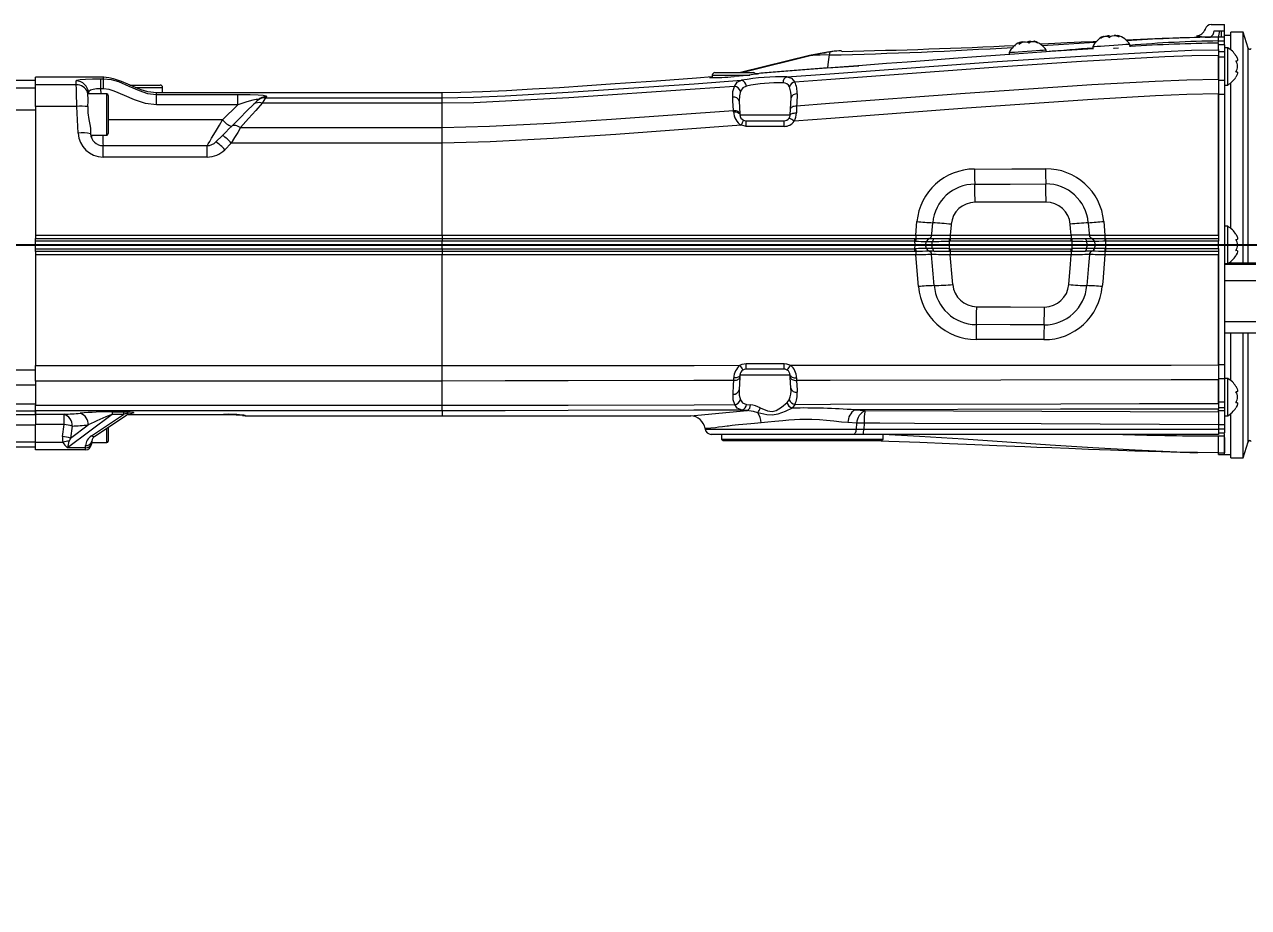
# Model space of a CAD drawing. Header units: millimetres. Extents: x -280 to 408, y 33 to 269.
# Drawn here: x 52.73 to 92.15, y 201.98 to 230.41 of the extents above; entities that cross this region are included whole.
import ezdxf

# ---------------------------------------------------------------- set-up
doc = ezdxf.new("R2010")
doc.units = ezdxf.units.MM
doc.layers.add('FORMAT', color=7, linetype='Continuous')
doc.styles.add('SLDTEXTSTYLE0', font='TXT', dxfattribs={"width": 0.605})
doc.dimstyles.new('SLDDIMSTYLE3', dxfattribs={"dimtxt": 3.5, "dimasz": 3.5, "dimexe": 0, "dimexo": 0.0625, "dimgap": 0.875, "dimtad": 1, "dimtoh": 1, "dimlfac": 10, "dimrnd": 1e-09, "dimzin": 12, "dimdsep": 46, "dimtxsty": 'SLDTEXTSTYLE0', "dimblk1": 'NONE', "dimblk2": 'NONE', "dimsah": 1, "dimcen": 0.09, "dimadec": 0, "dimazin": 0, "dimtfac": 1, "dimtdec": 3, "dimtofl": 0, "dimtmove": 0, "dimatfit": 3, "dimldrblk": 'NONE', "dimfxl": 1, "dimfrac": 2, "dimtolj": 1, "dimtzin": 12, "dimarcsym": 0})

# ---------------------------------------------------------------- blocks, each defined once
blk = doc.blocks.new('SW_CENTERMARKSYMBOL_0')
at = {"layer": 'FORMAT', "color": 0}
blk.add_line((0.7, 0), (122.361, 0), dxfattribs=at)
blk = doc.blocks.new('*D21')
at = {"layer": 'FORMAT', "color": 7, "transparency": 16777216, "insert": (-280.353, 201.978), "char_height": 3.5, "attachment_point": 1, "rotation": 90, "style": 'SLDTEXTSTYLE0'}
blk.add_mtext('0', dxfattribs=at)
blk = doc.blocks.new('_NONE')

msp = doc.modelspace()

# ---------------------------------------------------------------- linework, layer by layer
at = {"color": 7, "linetype": 'Continuous', "lineweight": 15}
for p, q in [((90.7561, 230.2683), (90.7352, 230.2144)), ((90.7561, 230.2683), (90.7561, 230.2683)), ((90.9487, 230.4144), (90.9487, 230.4144)), ((90.9487, 230.4144), (91.3833, 230.4144)), ((91.0437, 230.2144), (91.2177, 230.2144)), ((91.2177, 230.2144), (91.2833, 230.2144)), ((91.2833, 230.0009), (91.2833, 230.2144)), ((91.2833, 230.2144), (91.3833, 230.2144)), ((91.3833, 230.2144), (91.3833, 230.4144)), ((91.3833, 230.0009), (91.3833, 230.2144)), ((84.7983, 229.8067), (84.796, 229.8395)), ((87.9375, 230.0622), (87.9396, 230.032)), ((91.1833, 229.8857), (91.1833, 230.0016)), ((91.2833, 230.0009), (91.1833, 230.0016)), ((91.1833, 229.8857), (91.3833, 229.8857)), ((91.3833, 230.0009), (91.2833, 230.0009)), ((91.5833, 230.0644), (91.3833, 230.0644)), ((91.3833, 229.8857), (91.3833, 230.0009)), ((91.3833, 229.7643), (91.3833, 229.8857)), ((91.9833, 230.1644), (91.5833, 230.1644)), ((91.5833, 229.5969), (91.5833, 230.1644)), ((92.1406, 229.6498), (91.9833, 230.1644)), ((91.9833, 223.342), (91.9833, 230.1644)), ((78.4715, 229.5023), (78.0161, 229.419)), ((78.5566, 229.5091), (78.1209, 229.4235)), ((78.5886, 229.519), (78.4715, 229.5023)), ((78.6775, 229.5279), (78.5566, 229.5091)), ((78.6627, 229.4329), (78.6775, 229.5279)), ((78.9787, 229.5655), (78.9677, 229.5645)), ((84.4407, 229.5027), (84.4445, 229.4483)), ((85.6415, 229.5328), (85.6377, 229.5864)), ((87.1341, 229.691), (87.139, 229.6212)), ((88.337, 229.6919), (88.3312, 229.7747)), ((91.1833, 229.5976), (91.1833, 229.8051)), ((91.3833, 229.7643), (91.1833, 229.7643)), ((91.1833, 229.6084), (91.1833, 229.5976)), ((91.1833, 229.5976), (91.1833, 229.4171)), ((91.1833, 229.5475), (91.3833, 229.5475)), ((91.3833, 229.7643), (91.3833, 229.5475)), ((91.4833, 229.6644), (91.3833, 229.6644)), ((91.3833, 229.5475), (91.3833, 229.3763)), ((91.4833, 229.0644), (91.4833, 229.6644)), ((78.0147, 229.4186), (75.7879, 228.8644)), ((91.1833, 229.4183), (91.1833, 229.3763)), ((91.1833, 228.6561), (91.1833, 229.4171)), ((91.1833, 229.3763), (91.3833, 229.3763)), ((91.1833, 229.3763), (91.1833, 228.6577)), ((91.3833, 229.3763), (91.3833, 228.618)), ((91.4833, 228.4644), (91.4833, 229.0644)), ((91.7469, 229.2315), (91.7719, 229.2315)), ((55.2856, 228.7144), (53.0833, 228.7144)), ((53.0833, 228.4717), (53.0833, 228.7144)), ((55.1846, 228.6684), (55.2833, 228.6684)), ((55.1846, 228.6684), (55.1846, 228.3388)), ((55.2833, 228.3388), (55.2833, 228.6684)), ((74.8833, 228.7844), (74.8833, 228.7078)), ((74.9633, 228.8644), (76.2033, 228.8644)), ((91.1833, 228.6561), (91.1833, 228.18)), ((91.7426, 228.8894), (91.7712, 228.8942)), ((91.7712, 228.8973), (91.7482, 228.8973)), ((53.0833, 228.6144), (52.3833, 228.6144)), ((52.3833, 228.3742), (53.0833, 228.3742)), ((54.4009, 228.4717), (53.0833, 228.4717)), ((53.0833, 227.7764), (53.0833, 228.4717)), ((54.7963, 228.1738), (54.7809, 228.2451)), ((55.2833, 228.3388), (55.1846, 228.3388)), ((56.1225, 228.4644), (57.1033, 228.4644)), ((57.1833, 228.2144), (57.1833, 228.3844)), ((91.1833, 228.618), (91.3833, 228.618)), ((91.3833, 228.618), (91.3833, 228.1668)), ((91.3833, 228.4644), (91.4833, 228.4644)), ((91.5833, 223.8469), (91.5833, 228.5318)), ((55.3833, 228.1779), (54.773, 228.1779)), ((54.794, 228.2186), (54.7961, 228.1779)), ((55.4333, 228.1279), (55.4333, 226.9009)), ((66.1933, 228.2144), (56.9833, 228.2144)), ((56.9833, 228.1607), (59.604, 228.1607)), ((56.9833, 227.8313), (56.9833, 228.1607)), ((59.604, 227.8313), (59.604, 228.1607)), ((60.2116, 227.9426), (60.2469, 227.9779)), ((66.1833, 227.8765), (60.3863, 227.8765)), ((60.5297, 228.0927), (60.4944, 228.0567)), ((60.4944, 228.0567), (66.1833, 228.0567)), ((66.1833, 227.8765), (66.1833, 228.0567)), ((66.1833, 227.0955), (66.1833, 227.8765)), ((75.7502, 227.9454), (75.7716, 227.5378)), ((77.4029, 227.6889), (77.4217, 228.047)), ((91.1833, 223.6349), (91.1833, 228.18)), ((91.1833, 228.1668), (91.3833, 228.1668)), ((91.1833, 228.1668), (91.1833, 223.6349)), ((91.3833, 228.1668), (91.3833, 219.4597)), ((52.3833, 227.6709), (53.0833, 227.6709)), ((54.4191, 227.7764), (53.0833, 227.7764)), ((53.0833, 227.7764), (53.0833, 223.6325)), ((54.464, 226.9115), (54.4191, 227.7764)), ((59.604, 227.8313), (56.9833, 227.8313)), ((59.1134, 227.3407), (59.604, 227.8313)), ((75.5698, 227.6027), (75.5673, 227.645)), ((75.7716, 227.5378), (75.7734, 227.5039)), ((75.7734, 227.5039), (77.3932, 227.5039)), ((77.3932, 227.5039), (77.4029, 227.6889)), ((77.598, 227.796), (77.5924, 227.5653)), ((54.8547, 227.0593), (54.8634, 226.8934)), ((59.6942, 227.0955), (66.1833, 227.0955)), ((66.1833, 226.5952), (66.1833, 227.0955)), ((75.9731, 227.3144), (77.1935, 227.3144)), ((54.8694, 226.8509), (55.3833, 226.8509)), ((58.9005, 226.6315), (59.1112, 226.8423)), ((55.2629, 226.1457), (55.2629, 226.5144)), ((55.2629, 226.5144), (58.6176, 226.5144)), ((58.6176, 226.1457), (58.6176, 226.5144)), ((59.394, 226.5952), (59.1833, 226.3824)), ((66.1833, 226.5952), (59.394, 226.5952)), ((66.1833, 223.6325), (66.1833, 226.5952)), ((58.6176, 226.1457), (55.2629, 226.1457)), ((81.4359, 223.634), (81.4739, 224.0682)), ((82.5761, 223.9614), (82.5481, 223.6342)), ((82.5778, 223.9813), (82.5761, 223.9614)), ((86.4223, 223.8443), (86.4103, 223.9833)), ((87.4905, 224.0732), (87.5292, 223.6347)), ((91.4833, 223.9144), (91.3833, 223.9144)), ((91.4833, 223.3144), (91.4833, 223.9144)), ((53.0833, 223.6325), (66.1833, 223.6325)), ((53.0833, 223.6325), (53.0833, 223.5226)), ((53.0833, 223.5226), (66.1833, 223.5226)), ((53.0833, 223.4341), (53.0833, 223.5226)), ((66.1833, 223.6325), (66.1833, 223.5226)), ((66.1833, 223.5226), (66.1835, 223.5226)), ((66.1833, 223.5226), (66.1833, 223.4341)), ((66.1835, 223.5226), (66.1835, 223.4341)), ((81.4097, 223.5234), (81.4375, 223.5233)), ((81.8695, 223.5193), (81.8773, 223.5193)), ((82.5198, 223.5234), (82.5497, 223.5235)), ((86.4406, 223.6346), (86.4223, 223.8443)), ((86.442, 223.5237), (86.4728, 223.5236)), ((86.8883, 223.5206), (87.0999, 223.5194)), ((87.0999, 223.5194), (87.1081, 223.5194)), ((87.5305, 223.5236), (87.5582, 223.5238)), ((91.1833, 223.6349), (91.1833, 223.5239)), ((91.1833, 223.5239), (91.1833, 223.4372)), ((66.1833, 223.4341), (53.0833, 223.4341)), ((53.0833, 223.3144), (53.0833, 223.4341)), ((66.1835, 223.3144), (53.0833, 223.3144)), ((53.0833, 223.1924), (53.0833, 223.3144)), ((53.0833, 223.1924), (66.1833, 223.1924)), ((53.0833, 223.1052), (53.0833, 223.1924)), ((66.1835, 223.4341), (66.1833, 223.4341)), ((66.1833, 223.1924), (66.1835, 223.1924)), ((66.1833, 223.1924), (66.1833, 223.1052)), ((66.1835, 223.3144), (66.1835, 223.4341)), ((81.4126, 223.3144), (66.1835, 223.3144)), ((66.1835, 223.1924), (66.1835, 223.3144)), ((66.1835, 223.1924), (66.1835, 223.1052)), ((81.4126, 223.3144), (81.4116, 223.436)), ((81.4116, 223.1943), (81.4126, 223.3144)), ((81.7531, 223.3144), (81.4126, 223.3144)), ((81.7531, 223.3144), (81.787, 223.4267)), ((81.9514, 223.3144), (81.7531, 223.3144)), ((81.7868, 223.2026), (81.7531, 223.3144)), ((81.7868, 223.2026), (81.7947, 223.2026)), ((81.797, 223.4267), (81.787, 223.4267)), ((81.9514, 223.3144), (81.9767, 223.4286)), ((82.5248, 223.3144), (81.9514, 223.3144)), ((81.9765, 223.201), (81.9514, 223.3144)), ((82.5248, 223.3144), (82.5238, 223.4359)), ((82.5238, 223.1946), (82.5248, 223.3144)), ((86.473, 223.3144), (82.5248, 223.3144)), ((86.473, 223.3144), (86.4721, 223.4364)), ((86.4721, 223.1951), (86.473, 223.3144)), ((86.9625, 223.3144), (86.473, 223.3144)), ((86.9625, 223.3144), (86.9391, 223.4297)), ((86.9394, 223.2006), (86.9625, 223.3144)), ((87.2273, 223.3144), (86.9625, 223.3144)), ((87.1924, 223.4269), (87.1819, 223.4269)), ((87.186, 223.2028), (87.1927, 223.2028)), ((87.2273, 223.3144), (87.1924, 223.4269)), ((87.1927, 223.2028), (87.2273, 223.3144)), ((87.5605, 223.3144), (87.2273, 223.3144)), ((87.5605, 223.3144), (87.5597, 223.4369)), ((87.5597, 223.1951), (87.5605, 223.3144)), ((91.1833, 223.3144), (87.5605, 223.3144)), ((91.1833, 223.3144), (91.1833, 223.4372)), ((91.1833, 223.1953), (91.1833, 223.3144)), ((91.1833, 223.1953), (91.1833, 223.1065)), ((91.4833, 222.7144), (91.4833, 223.3144)), ((91.7426, 223.1394), (91.7712, 223.1442)), ((91.7469, 223.4815), (91.7719, 223.4815)), ((91.7712, 223.1473), (91.7482, 223.1473)), ((91.9833, 222.7315), (91.9833, 223.342)), ((66.1833, 223.1052), (53.0833, 223.1052)), ((53.0833, 223.1052), (53.0833, 222.9944)), ((66.1833, 222.9944), (53.0833, 222.9944)), ((53.0833, 222.9944), (53.0833, 219.4335)), ((66.1835, 223.1052), (66.1833, 223.1052)), ((66.1833, 223.1052), (66.1833, 222.9944)), ((66.1833, 219.4335), (66.1833, 222.9944)), ((81.4371, 223.1062), (81.4097, 223.106)), ((81.5204, 221.9752), (81.4354, 222.996)), ((81.8761, 223.1097), (81.87, 223.1097)), ((82.5488, 223.1061), (82.5199, 223.1062)), ((86.4724, 223.1064), (86.4438, 223.1063)), ((87.1071, 223.1098), (87.1019, 223.1098)), ((87.5581, 223.1064), (87.5306, 223.1065)), ((91.1833, 223.1065), (91.1833, 222.9968)), ((91.1833, 222.9968), (91.1833, 219.4597)), ((91.1833, 219.4488), (91.1833, 222.9968)), ((92.3833, 222.7315), (91.5124, 222.7315)), ((91.5833, 222.7315), (91.5833, 222.7818)), ((91.3833, 222.7144), (91.4833, 222.7144)), ((91.3833, 222.6932), (92.3833, 222.6932)), ((92.3833, 222.1582), (91.3833, 222.1582)), ((91.3833, 220.8489), (92.3833, 220.8489)), ((91.3833, 220.4848), (92.3833, 220.4848)), ((91.5833, 218.9469), (91.5833, 220.4848)), ((91.9833, 216.4644), (91.9833, 220.4848)), ((52.3833, 219.2916), (53.0833, 219.2916)), ((53.0833, 219.4335), (66.1833, 219.4335)), ((53.0833, 218.9332), (53.0833, 219.4335)), ((66.1833, 218.9332), (66.1833, 219.4335)), ((77.1935, 219.3144), (75.9731, 219.3144)), ((91.1833, 219.4597), (91.3833, 219.4597)), ((91.1833, 219.4488), (91.1833, 218.9727)), ((91.3833, 219.4597), (91.3833, 219.0168)), ((52.3833, 218.8063), (53.0833, 218.8063)), ((66.1833, 218.9332), (53.0833, 218.9332)), ((53.0833, 218.9332), (53.0833, 218.1523)), ((66.1833, 218.1523), (66.1833, 218.9332)), ((75.5742, 218.9476), (75.5782, 219.0353)), ((75.7697, 219.0547), (75.7482, 218.6439)), ((75.7734, 219.1248), (75.7697, 219.0547)), ((77.3932, 219.1248), (75.7734, 219.1248)), ((77.3967, 219.0585), (77.3932, 219.1248)), ((77.4155, 218.7001), (77.3967, 219.0585)), ((77.5976, 219.0344), (77.6008, 218.9514)), ((91.1833, 219.0168), (91.3833, 219.0168)), ((91.1833, 218.2116), (91.1833, 218.9727)), ((91.1833, 218.9692), (91.1833, 218.2585)), ((91.3833, 219.0168), (91.3833, 218.2585)), ((91.4833, 219.0144), (91.3833, 219.0144)), ((91.4833, 218.4144), (91.4833, 219.0144)), ((91.4833, 217.8144), (91.4833, 218.4144)), ((91.7469, 218.5815), (91.7719, 218.5815)), ((52.3833, 218.1985), (53.0833, 218.1985)), ((53.0833, 218.1523), (66.1833, 218.1523)), ((53.0833, 217.9721), (53.0833, 218.1523)), ((66.1833, 217.9721), (66.1833, 218.1523)), ((76.005, 217.9784), (75.8412, 217.9937)), ((75.9802, 218.1817), (76.1132, 218.1665)), ((77.2899, 218.2366), (77.3614, 218.3309)), ((77.5472, 218.179), (77.457, 218.0611)), ((79.4776, 218.004), (79.8082, 217.9824)), ((91.1833, 218.2585), (91.3833, 218.2585)), ((91.1833, 218.2585), (91.1833, 218.2116)), ((91.1833, 218.2116), (91.1833, 218.0311)), ((91.1833, 218.0823), (91.3833, 218.0823)), ((91.1833, 217.9369), (91.1833, 218.0311)), ((91.3833, 218.2585), (91.3833, 218.0823)), ((91.3833, 218.0823), (91.3833, 217.9806)), ((91.7426, 218.2394), (91.7712, 218.2442)), ((91.7712, 218.2473), (91.7482, 218.2473)), ((52.3833, 217.9704), (53.0833, 217.9704)), ((52.3833, 217.8566), (53.0833, 217.8566)), ((66.1833, 217.9721), (53.0833, 217.9721)), ((53.0833, 217.9721), (53.0833, 217.8612)), ((53.0833, 217.8612), (53.0833, 217.9704)), ((53.0833, 217.8612), (54.011, 217.8612)), ((53.0833, 217.8612), (53.0833, 217.5316)), ((54.011, 217.5316), (54.011, 217.8612)), ((55.5541, 217.854), (54.1239, 216.7847)), ((54.8933, 217.17), (55.9196, 217.854)), ((55.0042, 217.1568), (56.0235, 217.836)), ((55.5541, 217.9451), (55.9196, 217.9451)), ((55.5541, 217.9451), (55.5541, 217.854)), ((55.9196, 217.854), (55.5541, 217.854)), ((55.9196, 217.9451), (55.9196, 217.854)), ((56.0235, 217.836), (56.0235, 217.836)), ((56.0485, 217.854), (59.1392, 217.854)), ((59.849, 217.8144), (66.1834, 217.8144)), ((66.1833, 217.8144), (74.1905, 217.8144)), ((79.5379, 217.5726), (79.2522, 217.5945)), ((79.8082, 217.9824), (91.1833, 217.9366)), ((91.1833, 217.9806), (91.3833, 217.9806)), ((91.1833, 217.9369), (91.1833, 217.5285)), ((91.1833, 217.9369), (91.1833, 217.5252)), ((91.3833, 217.9806), (91.3833, 217.5285)), ((91.3833, 217.8144), (91.4833, 217.8144)), ((91.5833, 216.4644), (91.5833, 217.8818)), ((52.3833, 217.5269), (53.0833, 217.5269)), ((54.011, 217.5316), (53.0833, 217.5316)), ((53.0833, 216.9623), (53.0833, 217.5316)), ((53.9608, 217.1419), (54.011, 217.5316)), ((54.2176, 217.0934), (54.7851, 217.5177)), ((54.2677, 217.483), (54.2176, 217.0934)), ((55.4333, 217.4427), (55.4333, 217.0009)), ((74.6494, 217.4067), (74.6542, 217.3797)), ((74.6507, 217.4069), (74.6511, 217.4075)), ((79.4157, 217.2144), (74.8511, 217.2144)), ((75.1833, 217.2144), (75.1833, 217.0644)), ((79.743, 217.2144), (79.4157, 217.2144)), ((91.1833, 217.2144), (79.743, 217.2144)), ((79.7707, 217.5725), (79.7592, 217.3797)), ((79.7592, 217.3797), (91.1833, 217.3797)), ((80.3833, 217.0644), (80.3833, 217.2144)), ((91.1833, 217.5285), (91.3833, 217.5285)), ((91.1833, 217.5252), (91.1833, 217.3797)), ((91.1833, 217.3883), (91.3833, 217.3883)), ((91.1833, 217.3797), (91.1833, 217.2144)), ((91.1833, 217.2644), (91.3833, 217.2644)), ((91.3833, 217.5285), (91.3833, 217.3883)), ((91.3833, 217.3883), (91.3833, 217.2644)), ((91.3833, 217.1654), (91.3833, 217.2439)), ((52.3833, 216.9796), (53.0833, 216.9796)), ((52.3833, 216.8144), (53.0833, 216.8144)), ((53.0833, 216.9623), (53.9676, 216.9623)), ((53.0833, 216.7144), (53.0833, 216.9623)), ((54.6947, 216.7847), (54.6984, 216.8552)), ((54.8982, 216.9979), (54.8945, 216.9273)), ((54.8957, 216.9509), (55.3833, 216.9509)), ((75.1833, 217.0644), (75.2333, 217.0144)), ((75.1833, 217.0644), (76.1852, 217.0644)), ((75.2333, 217.0144), (76.216, 217.0144)), ((76.1852, 217.0644), (80.3833, 217.0644)), ((76.216, 217.0144), (80.3333, 217.0144)), ((80.3333, 217.0144), (80.3833, 217.0644)), ((91.1833, 217.1794), (91.1833, 217.1654)), ((91.1833, 217.1654), (91.3833, 217.1654)), ((91.1833, 216.619), (91.1833, 217.1654)), ((91.3833, 216.619), (91.3833, 217.1654)), ((91.3833, 217.1171), (91.3833, 216.619)), ((91.9833, 216.4644), (92.1406, 216.979)), ((54.6935, 216.7144), (53.0833, 216.7144)), ((54.6947, 216.7847), (54.1239, 216.7847)), ((91.1833, 216.619), (91.3833, 216.619)), ((91.1833, 216.5644), (91.1833, 216.619)), ((91.1833, 216.5644), (91.3833, 216.5644)), ((91.3833, 216.5644), (91.3833, 216.619)), ((91.3833, 216.5644), (91.5833, 216.5644)), ((91.5833, 216.4644), (91.9833, 216.4644))]:
    msp.add_line(p, q, dxfattribs=at)
at = {"color": 8, "linetype": 'Continuous', "lineweight": 15}
for p, q in [((90.4752, 230.0494), (90.4751, 230.0502)), ((91.1833, 229.8477), (91.1833, 229.8857)), ((78.122, 229.4233), (75.879, 228.8644)), ((78.4726, 229.4949), (78.5566, 229.5091)), ((92.1406, 223.34), (92.1406, 229.6498)), ((78.6014, 229.0226), (79.6083, 229.0856)), ((55.2833, 228.6684), (55.2833, 228.7144)), ((74.8833, 228.7844), (76.0884, 228.7844)), ((55.1846, 228.3388), (55.193, 228.1779)), ((56.3123, 228.3844), (57.1833, 228.3844)), ((55.3833, 226.8509), (55.3833, 228.1779)), ((56.9833, 228.1607), (56.9833, 228.2144)), ((66.1833, 228.0567), (66.1833, 228.214)), ((59.1134, 227.3407), (55.4333, 227.3407)), ((92.1406, 222.7315), (92.1406, 223.34)), ((92.1406, 216.979), (92.1406, 220.4848)), ((56.0501, 217.8548), (59.1392, 217.8548)), ((59.1392, 217.8548), (59.1392, 217.854)), ((66.1833, 217.9721), (66.1833, 217.8144)), ((55.3833, 216.9509), (55.3833, 217.4094)), ((74.6542, 217.3797), (79.5254, 217.3797))]:
    msp.add_line(p, q, dxfattribs=at)
at = {"color": 7, "linetype": 'Continuous', "lineweight": 15, "flags": 128}
for points in [[(84.7595, 229.7849), (84.8405, 229.8304), (84.9078, 229.8503), (84.9746, 229.8554), (85.0298, 229.8459), (85.0745, 229.8229), (85.0906, 229.808)], [(84.7752, 229.8383), (84.7807, 229.8414), (84.7952, 229.8429), (84.792, 229.8293), (84.773, 229.8019), (84.7595, 229.7849)], [(85.0906, 229.808), (85.1091, 229.8492), (85.1444, 229.8669), (85.1966, 229.8709), (85.256, 229.8618), (85.3215, 229.8402), (85.3522, 229.8263)], [(85.3522, 229.8263), (85.2869, 229.8616), (85.2538, 229.8745), (85.2393, 229.8739), (85.2406, 229.8706)], [(87.2591, 229.8641), (87.1476, 229.8587), (86.7651, 229.8401), (86.3135, 229.8181), (85.7115, 229.7891), (85.4441, 229.7765)], [(87.3915, 229.9689), (87.4756, 230.0147), (87.5384, 230.0343), (87.5943, 230.0386), (87.6346, 230.0281), (87.6609, 230.0038), (87.6678, 229.9882)], [(87.6678, 229.9882), (87.7128, 230.0313), (87.7652, 230.0501), (87.8299, 230.0551), (87.8956, 230.0463), (87.9617, 230.0248), (87.9908, 230.0108)], [(87.9417, 230.0487), (87.883, 230.0584), (87.83, 230.0551)], [(87.9908, 230.0108), (87.949, 230.0478), (87.9375, 230.0622), (87.9461, 230.0632)], [(91.1833, 230.0016), (91.1833, 230.0016), (90.923, 230.0082), (90.923, 230.0082)], [(90.923, 230.0082), (90.923, 230.0082), (90.923, 230.0082)], [(87.1507, 229.6334), (86.9792, 229.6226), (85.7744, 229.5422), (84.6175, 229.4609), (83.5374, 229.3825), (82.6551, 229.317), (81.8613, 229.2574), (81.1637, 229.2045), (80.4926, 229.1534), (79.7188, 229.0941), (78.8407, 229.0267), (77.8609, 228.9514), (76.7845, 228.8689), (76.2674, 228.8296)], [(77.2823, 228.7236), (78.6742, 228.8264), (84.0574, 229.218), (86.7504, 229.3984), (89.4457, 229.5485), (90.3141, 229.582), (91.1833, 229.5976)], [(78.6627, 229.4329), (78.36, 229.4273), (78.122, 229.4236)], [(78.9394, 229.5621), (78.8077, 229.5508), (78.5887, 229.5191)], [(78.6014, 229.0226), (78.6291, 229.2117), (78.6627, 229.4329)], [(79.0607, 229.5481), (79.036, 229.564), (78.9726, 229.5645)], [(85.4356, 229.5722), (85.3117, 229.5636), (85.1706, 229.5537), (85.0212, 229.5433), (84.873, 229.5329), (84.7352, 229.5233), (84.6166, 229.515), (84.5244, 229.5085), (84.4647, 229.5044), (84.441, 229.5027), (84.4407, 229.5027)], [(85.6377, 229.5864), (85.6352, 229.5862), (85.6026, 229.5839), (85.5347, 229.5792), (85.4356, 229.5722)], [(87.9598, 229.7488), (87.815, 229.7386), (87.665, 229.7281), (87.5192, 229.7179), (87.3868, 229.7087), (87.2762, 229.701), (87.1942, 229.6952), (87.1461, 229.6919), (87.1341, 229.691)], [(87.9668, 229.649), (87.822, 229.6389), (87.7997, 229.6373)], [(88.3312, 229.7747), (88.3219, 229.7741), (88.2773, 229.771), (88.1985, 229.7654), (88.0904, 229.7579), (87.9598, 229.7488)], [(91.1833, 229.4171), (90.322, 229.4017), (89.4607, 229.3685), (86.7687, 229.2188), (84.0781, 229.0387), (78.6986, 228.6475), (77.5415, 228.562)], [(91.7426, 229.4144), (91.7824, 229.3357), (91.7975, 229.286), (91.7979, 229.2503), (91.7846, 229.2335), (91.7586, 229.2337), (91.7426, 229.2394)], [(54.3945, 228.5953), (54.4194, 228.6173), (54.5246, 228.6401), (54.6994, 228.6561), (54.9275, 228.6654), (55.1846, 228.6684)], [(56.9833, 228.2144), (56.7053, 228.2479), (56.4892, 228.3131), (56.3284, 228.377), (56.2117, 228.4282), (56.0624, 228.4957), (55.8611, 228.5823), (55.6041, 228.6693), (55.4525, 228.7008), (55.2833, 228.7137)], [(55.2833, 228.6684), (55.2833, 228.6684), (55.5245, 228.6424), (55.7584, 228.5754), (56.093, 228.4328), (56.425, 228.2845), (56.6988, 228.196), (56.9833, 228.1607)], [(74.8833, 228.7251), (74.3802, 228.6874), (73.0825, 228.5922), (71.7507, 228.4978), (70.8496, 228.4366), (69.9581, 228.379), (69.0895, 228.3268), (68.2591, 228.2818), (67.4843, 228.2463), (66.7849, 228.2229), (66.1833, 228.2144)], [(74.7885, 228.7141), (74.8634, 228.7229), (74.8833, 228.7244)], [(76.382, 228.83), (76.3833, 228.8299), (76.3362, 228.818), (76.2052, 228.7986), (76.0038, 228.775), (75.7539, 228.7513), (75.5833, 228.7379)], [(76.2684, 228.8282), (76.3411, 228.8323), (76.3471, 228.832)], [(77.2823, 228.7236), (77.4338, 228.6829), (77.5415, 228.562)], [(77.598, 227.796), (78.6596, 227.8755), (83.0326, 228.1996), (87.1039, 228.4778), (89.1418, 228.5927), (90.162, 228.6356), (91.1833, 228.6561)], [(91.7824, 228.896), (91.7975, 228.8799), (91.7979, 228.8452), (91.7846, 228.7989), (91.7586, 228.7424), (91.7426, 228.7144)], [(54.4009, 228.4717), (54.3974, 228.5389), (54.3945, 228.5953)], [(54.4191, 227.7764), (54.4153, 227.9211), (54.4117, 228.0577), (54.4085, 228.1813), (54.4057, 228.2878), (54.4035, 228.3735), (54.4018, 228.4355), (54.4009, 228.4717)], [(54.769, 228.2562), (54.7639, 228.2609), (54.7672, 228.2357)], [(55.1846, 228.3388), (55.056, 228.3386), (54.9424, 228.3247), (54.8561, 228.2972), (54.805, 228.2569), (54.794, 228.2186)], [(56.9833, 227.8313), (56.6309, 227.8711), (56.2785, 227.9827), (55.9519, 228.1276), (55.624, 228.269), (55.459, 228.3181), (55.2833, 228.3387)], [(66.1833, 228.0567), (67.1984, 228.077), (68.2135, 228.1194), (70.2436, 228.2327), (74.3039, 228.5066), (75.827, 228.6167)], [(75.5956, 228.4192), (74.3275, 228.3277), (70.2593, 228.0532), (68.223, 227.9396), (67.2035, 227.8958), (66.1833, 227.8765)], [(75.5435, 228.0777), (75.55, 228.2545), (75.5956, 228.4192)], [(75.5956, 228.4192), (75.6898, 228.5564), (75.827, 228.6167)], [(75.7909, 228.2675), (75.755, 228.1152), (75.7502, 227.9454)], [(75.981, 228.4292), (75.8687, 228.3788), (75.7909, 228.2675)], [(59.604, 228.1607), (59.8064, 228.1597), (60.004, 228.1563), (60.2601, 228.1464), (60.4219, 228.1329), (60.5079, 228.1169), (60.5328, 228.0974), (60.5297, 228.0927)], [(60.2469, 227.9779), (60.2522, 227.984), (60.254, 227.9965), (60.2463, 228.0002), (60.2141, 228.0004), (60.1931, 227.9978), (60.0823, 227.9745), (59.8988, 227.924), (59.604, 227.8313)], [(60.3863, 227.8765), (60.1806, 227.6444), (59.9491, 227.3831), (59.6942, 227.0955)], [(60.1035, 227.8346), (60.1546, 227.8857), (60.191, 227.9221), (60.2116, 227.9426)], [(60.4944, 228.0567), (60.4738, 228.0223), (60.4375, 227.9617), (60.3863, 227.8765)], [(75.5673, 227.645), (75.5503, 227.9541), (75.5435, 228.0777)], [(91.1833, 228.18), (90.1694, 228.1587), (89.1555, 228.1149), (87.1278, 227.9983), (83.0723, 227.7168), (78.701, 227.3878), (77.52, 227.298)], [(77.6146, 228.1761), (77.6014, 227.8734), (77.598, 227.796)], [(54.771, 227.7695), (54.7705, 227.5717), (54.803, 227.3528), (54.8463, 227.1363), (54.8547, 227.0593)], [(59.4114, 227.1424), (59.6662, 227.3973), (59.8978, 227.6289), (60.1035, 227.8346)], [(66.1833, 227.0955), (67.7098, 227.1365), (69.6753, 227.2402), (71.6397, 227.3657), (75.5673, 227.645)], [(75.5673, 227.645), (75.6061, 227.6447), (75.6437, 227.6398), (75.6785, 227.6307), (75.7093, 227.6176), (75.7348, 227.6011), (75.7542, 227.5818), (75.7666, 227.5604), (75.7716, 227.5378)], [(75.5698, 227.6027), (75.6086, 227.6024), (75.6461, 227.5981), (75.6808, 227.5897), (75.7115, 227.5777), (75.7369, 227.5625), (75.7562, 227.5447), (75.7685, 227.5249), (75.7734, 227.5039)], [(77.3932, 227.5039), (77.3977, 227.5175), (77.4094, 227.5302), (77.4281, 227.5415), (77.4528, 227.551), (77.4828, 227.5584), (77.517, 227.5633), (77.5539, 227.5657), (77.5924, 227.5653)], [(77.4029, 227.6889), (77.4077, 227.7108), (77.4194, 227.7315), (77.4377, 227.7503), (77.4619, 227.7666), (77.4911, 227.7797), (77.5244, 227.7892), (77.5604, 227.7947), (77.598, 227.796)], [(58.6176, 226.5144), (58.6267, 226.5296), (58.6538, 226.5747), (58.698, 226.6484), (58.758, 226.7483), (58.8319, 226.8716), (58.9176, 227.0144), (59.0124, 227.1724), (59.1134, 227.3407)], [(59.1112, 226.8423), (59.2175, 226.9486), (59.3187, 227.0498), (59.4114, 227.1424)], [(59.6942, 227.0955), (59.6015, 226.941), (59.5004, 226.7725), (59.394, 226.5952)], [(59.4114, 227.1424), (59.4327, 227.158), (59.4593, 227.1675), (59.4907, 227.1708), (59.5262, 227.1677), (59.5651, 227.1584), (59.6067, 227.1431), (59.65, 227.1219), (59.6942, 227.0955)], [(75.8126, 227.1691), (71.7755, 226.8766), (69.7557, 226.745), (67.734, 226.6369), (66.1833, 226.5952)], [(75.9767, 227.1336), (75.942, 227.1352), (75.8126, 227.1691)], [(75.8911, 227.332), (75.9557, 227.3151), (75.9731, 227.3144)], [(77.1971, 227.1334), (76.7972, 227.1335), (75.9767, 227.1336)], [(54.8884, 226.8509), (54.89, 226.8119), (54.8921, 226.7644)], [(83.3282, 225.7586), (84.528, 225.7633), (85.6162, 225.7674)], [(83.3356, 225.273), (84.4766, 225.2771), (85.6232, 225.2811)], [(85.6319, 224.6947), (84.4857, 224.691), (83.3449, 224.6872)], [(81.9485, 223.6254), (81.953, 223.677), (81.9835, 224.0292)], [(86.9915, 224.0322), (87.0224, 223.6794), (87.0271, 223.6256)], [(66.1833, 223.6325), (68.0896, 223.6326), (69.9959, 223.6328), (73.8084, 223.6332), (77.6524, 223.6336), (81.4359, 223.634)], [(66.1835, 223.5226), (69.1089, 223.5227), (70.814, 223.5227), (71.6666, 223.5228), (73.3716, 223.5229), (73.7978, 223.5229), (75.5027, 223.523), (77.2076, 223.5231), (78.9125, 223.5232), (80.6174, 223.5234), (81.4097, 223.5234)], [(81.9485, 223.6254), (82.1111, 223.6278), (82.321, 223.6308), (82.5481, 223.6342)], [(82.5481, 223.6342), (82.788, 223.6342), (83.7478, 223.6343), (86.4406, 223.6346)], [(82.5497, 223.5235), (82.7619, 223.5235), (84.2593, 223.5236), (84.6849, 223.5236), (85.5635, 223.5237), (86.2003, 223.5237), (86.442, 223.5237)], [(87.0271, 223.6256), (87.1603, 223.6281), (87.336, 223.6312), (87.5292, 223.6347)], [(87.5292, 223.6347), (87.7691, 223.6347), (88.729, 223.6348), (91.1833, 223.6349)], [(87.5582, 223.5238), (87.7981, 223.5238), (88.8034, 223.5239), (88.9446, 223.5239), (89.371, 223.5239), (91.1833, 223.5239)], [(91.7426, 223.6644), (91.7824, 223.5857), (91.7975, 223.536), (91.7979, 223.5003), (91.7846, 223.4835), (91.7586, 223.4837), (91.7426, 223.4894)], [(81.4116, 223.436), (80.986, 223.4359), (79.2837, 223.4357), (75.8792, 223.4352), (75.5046, 223.4351), (73.7996, 223.4349), (73.3733, 223.4348), (71.6683, 223.4346), (70.8156, 223.4345), (69.1103, 223.4343), (66.1835, 223.4341)], [(66.1835, 223.1924), (69.1102, 223.1926), (70.8156, 223.1928), (71.6682, 223.1929), (73.3733, 223.1931), (73.7996, 223.1932), (75.5046, 223.1935), (77.2095, 223.1937), (78.9144, 223.194), (80.6193, 223.1942), (81.4116, 223.1943)], [(81.4323, 223.4357), (81.4116, 223.436), (81.4116, 223.436)], [(81.4116, 223.1943), (81.4116, 223.1943), (81.4319, 223.1946)], [(82.5515, 223.4362), (82.5238, 223.4359), (82.5238, 223.4359)], [(82.5238, 223.1946), (82.5238, 223.1946), (82.5506, 223.1944)], [(82.5506, 223.1944), (83.6301, 223.1946), (84.2611, 223.1946), (84.6867, 223.1947), (86.4455, 223.1949)], [(86.4437, 223.4367), (86.0465, 223.4367), (85.5652, 223.4366), (84.6867, 223.4365), (84.2611, 223.4364), (82.5515, 223.4362)], [(86.4721, 223.4364), (86.4721, 223.4364), (86.4437, 223.4367)], [(86.4455, 223.1949), (86.4721, 223.1951), (86.4721, 223.1951)], [(87.1819, 223.4269), (87.1303, 223.4275), (87.0625, 223.4282), (86.9528, 223.4296), (86.9391, 223.4297), (86.9391, 223.4297)], [(87.5388, 223.4365), (87.4653, 223.4343), (87.3283, 223.4305), (87.2164, 223.4275), (87.1924, 223.4269), (87.1924, 223.4269)], [(87.5597, 223.4369), (87.5597, 223.4369), (87.5388, 223.4365)], [(87.539, 223.1954), (87.5597, 223.1951), (87.5597, 223.1951)], [(91.1833, 223.4372), (91.0763, 223.4372), (89.3721, 223.4371), (88.9458, 223.437), (87.5597, 223.4369)], [(87.5597, 223.1951), (88.9458, 223.1952), (89.3721, 223.1953), (91.1833, 223.1953)], [(91.7824, 223.146), (91.7975, 223.1299), (91.7979, 223.0952), (91.7846, 223.0489), (91.7586, 222.9924), (91.7426, 222.9644)], [(81.4354, 222.996), (73.8086, 222.9951), (69.9963, 222.9947), (68.0899, 222.9945), (66.1833, 222.9944)], [(81.4097, 223.106), (81.1698, 223.106), (80.21, 223.106), (76.371, 223.1057), (72.5318, 223.1055), (71.6666, 223.1054), (70.814, 223.1054), (69.1089, 223.1053), (66.1835, 223.1052)], [(86.4423, 222.9965), (86.2024, 222.9964), (85.2426, 222.9963), (82.5471, 222.9961)], [(86.4438, 223.1063), (86.2305, 223.1063), (84.6849, 223.1062), (84.2593, 223.1062), (83.6282, 223.1061), (82.5488, 223.1061)], [(86.3638, 222.0382), (86.4176, 222.6998), (86.4423, 222.9965)], [(87.0278, 223.0041), (86.9986, 222.6582), (86.9447, 222.0039)], [(87.5292, 222.9966), (87.4557, 222.1251), (87.4435, 221.9763)], [(91.1833, 222.9968), (90.9433, 222.9968), (89.9833, 222.9968), (87.5292, 222.9966)], [(91.1833, 223.1065), (91.0762, 223.1065), (89.3709, 223.1065), (88.9445, 223.1064), (87.5581, 223.1064)], [(83.398, 221.3253), (84.4856, 221.3206), (85.5801, 221.316)], [(85.5701, 220.7413), (84.4752, 220.7455), (83.3874, 220.7499)], [(85.5609, 220.2651), (84.3613, 220.2694), (83.3777, 220.273)], [(66.1833, 219.4335), (68.212, 219.434), (70.2408, 219.435), (74.2982, 219.4375), (75.7734, 219.4385)], [(75.7734, 219.4385), (75.8464, 219.4727), (75.9782, 219.4952)], [(75.9731, 219.3144), (75.9072, 219.3032), (75.8707, 219.2862)], [(75.9782, 219.4952), (76.378, 219.4951), (77.1986, 219.4949)], [(77.2947, 219.2869), (77.232, 219.3106), (77.1935, 219.3144)], [(77.1986, 219.4949), (77.2757, 219.4874), (77.4009, 219.4397)], [(77.4009, 219.4397), (78.6833, 219.4406), (84.1746, 219.4447), (89.6664, 219.4483), (91.1833, 219.4488)], [(75.5742, 218.9476), (74.2944, 218.9452), (70.2393, 218.938), (68.2115, 218.935), (66.1833, 218.9332)], [(75.5522, 218.5116), (75.5672, 218.8081), (75.5742, 218.9476)], [(75.7697, 219.0547), (75.7649, 219.0328), (75.7532, 219.012), (75.7349, 218.9932), (75.7106, 218.9769), (75.6813, 218.9638), (75.648, 218.9544), (75.6119, 218.9489), (75.5742, 218.9476)], [(75.7734, 219.1248), (75.7688, 219.1062), (75.7571, 219.0886), (75.7389, 219.0727), (75.7147, 219.059), (75.6854, 219.0481), (75.652, 219.0403), (75.6159, 219.036), (75.5782, 219.0353)], [(77.3932, 219.1248), (77.3981, 219.1054), (77.4104, 219.0871), (77.4297, 219.0707), (77.4552, 219.0567), (77.486, 219.0457), (77.5209, 219.0382), (77.5586, 219.0344), (77.5976, 219.0344)], [(77.3967, 219.0585), (77.4017, 219.0359), (77.4141, 219.0146), (77.4334, 218.9953), (77.4589, 218.9789), (77.4896, 218.9658), (77.5244, 218.9567), (77.5619, 218.9518), (77.6008, 218.9514)], [(91.1833, 218.9727), (89.6642, 218.9717), (84.1716, 218.9635), (78.6794, 218.9535), (77.6008, 218.9514)], [(77.6008, 218.9514), (77.6157, 218.6419), (77.6191, 218.5709)], [(75.6061, 218.1735), (75.5601, 218.3308), (75.5522, 218.5116)], [(75.7482, 218.6439), (75.7524, 218.4794), (75.7891, 218.3254)], [(91.7426, 218.7644), (91.7824, 218.6857), (91.7975, 218.636), (91.7979, 218.6003), (91.7846, 218.5835), (91.7586, 218.5837), (91.7426, 218.5894)], [(66.1833, 218.1523), (68.2133, 218.1547), (70.2433, 218.1592), (74.3034, 218.1699), (75.6061, 218.1735)], [(75.8412, 217.9937), (74.2931, 217.9894), (70.2386, 217.9789), (68.2111, 217.9745), (66.1833, 217.9721)], [(75.8412, 217.9937), (75.6864, 218.0559), (75.6061, 218.1735)], [(75.7891, 218.3254), (75.8541, 218.2314), (75.9802, 218.1817)], [(77.4569, 218.061), (77.4569, 218.061), (77.2266, 217.9532), (76.9931, 217.8653), (76.8201, 217.8376), (76.6415, 217.8474), (76.3497, 217.912), (76.3497, 217.912)], [(76.4256, 218.0669), (76.6661, 217.9677), (76.8071, 217.947), (76.9398, 217.9784), (77.1156, 218.0923), (77.2899, 218.2365)], [(77.5472, 218.179), (78.6883, 218.1823), (86.1107, 218.2025), (88.6468, 218.2083), (91.1833, 218.2116)], [(91.1833, 218.0311), (88.6423, 218.0278), (86.1012, 218.0219), (79.4776, 218.004)], [(91.7824, 218.246), (91.7975, 218.2299), (91.7979, 218.1952), (91.7846, 218.1488), (91.7586, 218.0924), (91.7426, 218.0644)], [(56.0108, 217.8302), (56.0225, 217.8372), (56.0442, 217.8502), (56.0618, 217.8638), (56.0743, 217.8767), (56.0771, 217.8836), (56.0752, 217.8873), (56.0706, 217.8891), (56.0629, 217.8898), (56.0518, 217.889), (56.0317, 217.8857), (55.9732, 217.8707), (55.9196, 217.854), (55.9196, 217.854)], [(56.0111, 217.8297), (56.041, 217.8503), (56.0779, 217.8686), (56.1003, 217.8768), (56.1114, 217.8799), (56.1108, 217.8798)], [(59.1392, 217.8538), (59.2767, 217.8533), (59.4158, 217.851), (59.5514, 217.8471), (59.6482, 217.8429), (59.717, 217.8388), (59.7534, 217.8359), (59.7621, 217.8349), (59.7619, 217.835)], [(76.3496, 217.9121), (76.3496, 217.9121), (76.2055, 217.948), (76.0597, 217.9738), (76.0052, 217.9784), (76.0052, 217.9784)], [(79.2522, 217.5945), (79.0403, 217.6123), (78.7973, 217.6367), (78.5653, 217.6599), (78.3393, 217.6782), (78.0937, 217.6907), (77.8625, 217.6945), (77.7024, 217.6917), (77.531, 217.6842), (77.3492, 217.6722), (77.1577, 217.6555), (76.8935, 217.6278), (76.6762, 217.6049), (76.4577, 217.5855)], [(79.4157, 217.2144), (79.435, 217.2174), (79.4538, 217.2264), (79.4714, 217.2412), (79.4873, 217.2612), (79.501, 217.2858), (79.5121, 217.3144), (79.5203, 217.346), (79.5254, 217.3797)], [(79.5254, 217.3797), (79.5379, 217.5725), (79.5379, 217.5726)], [(79.5254, 217.3797), (79.5989, 217.3786), (79.7592, 217.3797)], [(91.1833, 217.5252), (85.4776, 217.5516), (81.3955, 217.5665), (80.2759, 217.5707), (79.9465, 217.5719), (79.7707, 217.5726)], [(54.8945, 216.9273), (54.8939, 216.9173), (54.8936, 216.9099), (54.8933, 216.9054), (54.8932, 216.9039)], [(80.069, 217.0144), (80.568, 216.9993), (81.5726, 216.9618), (82.5183, 216.9215), (83.3407, 216.8841), (84.044, 216.8529), (84.352, 216.8406), (84.6317, 216.8309), (84.9453, 216.8204), (85.3404, 216.8062), (85.8157, 216.7881), (86.3699, 216.7664), (87.0014, 216.7415), (87.7083, 216.7141), (88.4889, 216.6858), (89.3412, 216.6586), (90.2635, 216.6359), (90.5224, 216.6323)], [(54.6935, 216.7144), (54.6936, 216.7189), (54.6938, 216.7325), (54.6942, 216.7546), (54.6947, 216.7847)]]:
    msp.add_lwpolyline(points, dxfattribs=at)
at = {"color": 8, "linetype": 'Continuous', "lineweight": 15, "flags": 128}
for points in [[(87.2233, 229.8327), (87.0335, 229.8215), (86.0378, 229.7618), (85.5024, 229.7304)], [(78.0163, 229.4167), (78.0583, 229.4268), (78.1209, 229.4235)], [(55.2523, 226.8509), (55.2555, 226.7483), (55.2587, 226.6484), (55.261, 226.5747), (55.2624, 226.5296), (55.2629, 226.5144)], [(55.9196, 217.9451), (56.0327, 217.9438), (56.1387, 217.9389), (56.1997, 217.9327), (56.2385, 217.925), (56.257, 217.9133), (56.2259, 217.8949), (56.1487, 217.8787), (56.0819, 217.87)], [(59.8368, 217.8268), (59.7976, 217.8287), (59.7617, 217.8338)], [(59.8368, 217.8268), (59.8476, 217.8158), (59.849, 217.8144)], [(76.4577, 217.5855), (76.3542, 217.5775), (76.2419, 217.5682), (76.1218, 217.5577), (75.9949, 217.5458), (75.8626, 217.5328), (75.7278, 217.5187), (75.6162, 217.5066), (75.5258, 217.4963), (75.4546, 217.488), (75.401, 217.4816), (75.3636, 217.4771), (75.2111, 217.4586), (75.0847, 217.4431), (74.9817, 217.4304), (74.839, 217.4139), (74.7391, 217.4042), (74.6757, 217.4014), (74.6499, 217.4056), (74.6507, 217.4069)], [(91.1833, 216.619), (89.8487, 216.6458), (88.5025, 216.7022), (87.1421, 216.78), (85.7651, 216.8712), (84.3689, 216.9686), (82.9766, 217.0634), (81.5612, 217.1505), (80.3833, 217.2097)]]:
    msp.add_lwpolyline(points, dxfattribs=at)
at = {"color": 7, "linetype": 'Continuous', "lineweight": 15}
for centre, radius, start, end in [((90.4673, 230.3492), 0.2999, 271.51073, 344.34447), ((90.9487, 230.2144), 0.2, 89.99871, 164.3596), ((90.9487, 230.2144), 0.2, 89.9995, 164.36526), ((90.7921, 230.2233), 0.2518, 301.33196, 357.97162), ((90.6234, 230.2012), 0.5945, 340.37957, 1.26631), ((85.0748, 229.2063), 0.7, 115.38278, 154.95025), ((84.8645, 229.6992), 0.1512, 77.80049, 118.38004), ((85.1046, 229.656), 0.2106, 80.76288, 114.28971), ((85.051, 229.2046), 0.7, 33.04975, 72.69813), ((87.7682, 229.3946), 0.7, 114.7705, 154.95025), ((87.5706, 229.8007), 0.2457, 110.78362, 136.80202), ((87.6401, 229.8625), 0.1825, 66.85524, 105.49216), ((87.7444, 229.393), 0.7, 33.04975, 73.27782), ((93.4066, 123.201), 106.8345, 91.79129, 92.790977), ((92.0126, 171.0468), 58.7734, 90.808469, 93.586474), ((90.8537, 231.7073), 1.7005, 257.13932, 272.33513), ((74.9565, 432.2611), 202.7533, 271.159942, 272.738352), ((91.1434, 229.0524), 0.7, 30.39715, 60.95025), ((92.1885, 229.6644), 0.05, 197, 336.32949), ((91.512, 229.0644), 0.2894, 322.79966, 37.20034), ((75.0341, 233.4892), 4.7829, 267.11616, 276.59394), ((74.9633, 228.7844), 0.08, 90, 180), ((77.0823, 221.4824), 7.2439, 88.41774, 99.97877), ((76.2033, 228.7844), 0.08, 18.45862, 90), ((77.3532, 228.5461), 0.1911, 111.79137, 183.03394), ((91.1434, 229.0763), 0.7, 299.04975, 329.17324), ((54.3959, 228.1966), 0.3987, 3.15715, 90.19363), ((54.4026, 228.0721), 0.3995, 24.16181, 90.25019), ((57.1033, 228.3844), 0.08, 0, 90), ((75.5709, 228.1859), 0.2346, 20.33392, 83.94518), ((75.7826, 228.4232), 0.1986, 1.72194, 77.05452), ((77.0066, 223.6742), 4.8643, 88.16356, 102.17088), ((77.1746, 228.3252), 0.2111, 23.73483, 93.29649), ((77.5914, 228.3297), 0.2376, 102.12959, 160.18402), ((76.6074, 228.1119), 0.8168, 355.44014, 21.42109), ((76.8538, 228.2317), 0.7629, 355.81493, 25.65191), ((52.5141, 227.9841), 2.2671, 354.5687, 6.37188), ((55.3833, 228.1279), 0.05, 0, 90), ((60.2785, 227.6289), 0.2701, 66.47454, 130.39813), ((60.4875, 227.6659), 0.3908, 88.98966, 134.91843), ((60.5243, 227.6999), 0.3928, 89.21814, 134.93901), ((75.5769, 227.9021), 0.1787, 14.01036, 100.76296), ((77.5896, 228.0047), 0.1732, 81.70845, 165.87243), ((54.5579, 225.8774), 1.904, 83.57322, 94.17938), ((76.0958, 227.6124), 0.5261, 181.0614, 237.42891), ((75.9731, 227.5144), 0.2, 182.99987, 245.78417), ((77.1936, 227.5143), 0.1999, 323.80842, 357.00864), ((77.033, 227.5734), 0.5595, 330.51832, 359.17394), ((59.6747, 227.7906), 0.7193, 218.7102, 247.22575), ((77.5139, 226.4501), 1.847, 151.48045, 157.0922), ((73.5608, 227.1759), 2.4163, 358.99742, 3.28488), ((77.1935, 227.5143), 0.2, 269.99684, 323.82338), ((74.804, 227.1758), 2.3936, 358.98424, 3.31785), ((77.1969, 227.5327), 0.3993, 270.03054, 324.00572), ((77.1683, 226.8951), 0.5348, 48.88152, 69.57151), ((54.617, 225.8678), 1.0548, 76.48899, 98.34033), ((55.2674, 226.95), 0.8043, 182.74558, 269.67893), ((55.2629, 226.9144), 0.4, 183.00048, 269.9984), ((55.3833, 226.9009), 0.05, 270, 0), ((58.2963, 225.6239), 1.4658, 41.50571, 56.22561), ((58.6176, 226.9145), 0.4001, 270.00497, 314.99484), ((58.6167, 226.9422), 0.7965, 270.06294, 315.34481), ((58.0154, 225.3418), 1.5642, 41.70254, 55.54292), ((83.3278, 223.8969), 1.8618, 89.98831, 174.71899), ((100.9498, 225.783), 17.6217, 180.07937, 181.65873), ((85.6326, 223.9016), 1.8658, 5.27717, 90.50251), ((104.4723, 225.7922), 18.856, 180.07547, 181.55315), ((83.3395, 223.9119), 1.3611, 90.16518, 175.05464), ((63.3265, 224.6611), 20.0184, 0.07482, 1.75163), ((64.2757, 224.6687), 21.3562, 0.06985, 1.64335), ((85.6288, 223.9132), 1.3679, 4.9904, 90.23471), ((85.6345, 223.916), 0.7787, 4.9574, 90.18866), ((83.3473, 223.9148), 0.7724, 90.17762, 175.06095), ((83.6118, 248.6393), 24.6639, 265.02738, 266.21448), ((79.3467, 187.592), 36.5325, 84.92586, 85.86099), ((93.1827, 146.9851), 77.2954, 94.594194, 95.026545), ((83.0183, 275.3909), 51.5122, 274.42371, 274.9806), ((91.1434, 223.3024), 0.7, 30.39715, 60.95025), ((79.0455, 223.4295), 2.3661, 0.1564, 2.27354), ((82.8307, 223.3965), 1.3989, 174.79901, 178.39309), ((84.1898, 223.6187), 2.7539, 179.68163, 181.98638), ((87.2808, 555.9691), 332.3865, 268.992429, 269.080792), ((82.3336, 296.8628), 73.345, 269.299965, 269.637385), ((81.9207, 223.3906), 0.1385, 111.72939, 164.89236), ((81.929, 223.3934), 0.1361, 112.32632, 165.83986), ((81.8312, 223.6271), 0.1173, 293.12923, 359.16534), ((81.1526, 369.8445), 146.3271, 270.283745, 270.344997), ((82.1075, 223.4107), 0.132, 123.9942, 172.20049), ((80.6102, 472.4298), 248.9138, 270.327664, 270.439552), ((80.7062, 223.3962), 1.818, 1.25057, 4.00982), ((85.3506, 223.6189), 2.8026, 179.68772, 181.95068), ((80.158, 223.4298), 2.3935, 0.15343, 2.24398), ((89.5938, 223.6192), 3.1532, 179.71975, 181.73428), ((79.4688, -251.6743), 475.36, 89.088952, 89.159651), ((83.748, 223.4299), 2.6957, 0.14452, 1.9943), ((82.269, 223.5112), 4.2038, 358.98087, 0.16895), ((89.0373, 553.4086), 329.895, 269.554588, 269.62675), ((86.8051, 223.4145), 0.1348, 6.48111, 51.92566), ((87.1446, 223.628), 0.1175, 181.16386, 247.66144), ((87.0491, 223.3917), 0.1374, 14.83094, 68.29158), ((85.647, 388.1166), 164.6037, 270.508561, 270.655603), ((87.0577, 223.3887), 0.1401, 15.83453, 68.90743), ((90.917, 223.6193), 3.3879, 179.7392, 181.61716), ((86.8307, 223.4131), 0.7085, 1.8928, 8.9738), ((84.6605, 223.4302), 2.8992, 0.1308, 1.84905), ((79.0991, 223.199), 2.3125, 357.69537, 359.88284), ((81.9853, 206.4887), 16.7151, 90.68036, 91.89749), ((82.7916, 223.2309), 1.3602, 181.52923, 185.26074), ((82.0642, 241.3169), 17.8924, 267.97634, 269.11244), ((81.9202, 223.2383), 0.1381, 195.00171, 248.65905), ((81.503, 179.3158), 43.8877, 89.38177, 89.61918), ((81.9267, 223.2362), 0.1362, 194.27314, 248.20588), ((81.2193, 286.3174), 62.8934, 270.526276, 270.689988), ((81.758, 180.8834), 42.3182, 88.96307, 89.70409), ((82.1065, 223.2187), 0.1312, 187.76696, 236.73501), ((81.6393, 268.9446), 45.5173, 270.42467, 271.11338), ((80.7146, 223.2294), 1.8095, 356.09596, 358.89963), ((80.2262, 223.1989), 2.3244, 357.71074, 359.88908), ((83.8739, 223.1991), 2.5716, 357.9317, 359.90638), ((87.5208, 280.349), 56.9222, 268.94441, 269.41445), ((87.284, 174.1448), 49.0571, 90.40246, 90.9482), ((82.8002, 223.1387), 3.6724, 359.49642, 0.88078), ((86.8072, 223.2154), 0.133, 306.74055, 353.61554), ((87.7677, 143.5043), 79.7007, 90.418217, 90.595498), ((87.0531, 223.2384), 0.1375, 290.74824, 344.99436), ((87.0586, 223.2403), 0.1392, 290.37638, 344.36703), ((86.8802, 200.6234), 22.5815, 88.32814, 89.20712), ((86.8675, 223.2143), 0.6718, 350.76655, 358.38417), ((84.8122, 223.1989), 2.7475, 358.07014, 359.92009), ((91.512, 223.3144), 0.2894, 322.79994, 37.20006), ((84.0383, 223.0111), 2.6029, 177.90679, 180.33345), ((83.5324, 103.4572), 119.5571, 90.759364, 91.005002), ((82.1991, 156.4062), 66.7043, 90.28273, 90.654545), ((81.8309, 223.0018), 0.117, 1.0048, 67.30228), ((81.5103, 122.8237), 100.2867, 89.700447, 89.790989), ((79.6512, 23.4625), 199.5546, 89.168496, 89.340543), ((-143.9267, 203.7843), 226.6909, 4.610295, 4.86355), ((80.8422, -23.4219), 246.5338, 89.610088, 89.722891), ((85.1905, 223.011), 2.6435, 177.93837, 180.32365), ((-147.1103, 203.5985), 230.4752, 4.58973, 4.82791), ((89.3654, 223.0113), 2.9231, 178.13676, 180.29027), ((89.1277, 39.3813), 183.6348, 90.655185, 90.837887), ((88.1221, -21.4502), 244.5622, 90.289402, 90.386472), ((87.7437, 56.1835), 166.9275, 90.220301, 90.294129), ((87.1448, 223.001), 0.117, 111.52736, 178.4717), ((85.8115, 124.7528), 98.2588, 88.998326, 89.290707), ((86.6362, 135.5543), 87.5567, 89.414697, 89.691839), ((90.6358, 223.0116), 3.1066, 178.24996, 180.27733), ((91.1434, 223.3263), 0.7, 299.04975, 329.17324), ((82.3279, 212.6113), 9.3987, 91.81224, 94.92876), ((83.3752, 222.1347), 1.8617, 184.91477, 270.07686), ((81.648, 233.288), 11.2892, 271.94223, 274.96824), ((83.3925, 222.1162), 1.3663, 184.65779, 269.78521), ((83.4024, 222.1045), 0.7792, 184.65999, 269.67889), ((85.5756, 222.1401), 1.875, 269.55061, 354.98873), ((85.5755, 222.1151), 1.3738, 269.7731, 355.35855), ((85.5823, 222.0999), 0.7839, 269.84257, 355.48608), ((87.2768, 232.559), 10.5603, 265.04024, 268.19824), ((86.7309, 213.6256), 8.381, 85.12254, 88.53797), ((67.0057, 221.3403), 16.3923, 357.93607, 359.94778), ((68.2754, 221.3313), 17.3047, 358.04601, 359.94909), ((96.4912, 220.2459), 13.1135, 177.79724, 179.88123), ((99.4199, 220.2378), 13.859, 177.91796, 179.88723), ((76.1043, 219.0294), 0.5262, 128.97292, 179.36699), ((77.1233, 220.1938), 1.5469, 209.22685, 215.92622), ((75.9731, 219.1144), 0.2, 120.79683, 176.9984), ((74.2568, 219.4529), 1.7219, 355.38633, 1.40664), ((75.4972, 219.4527), 1.702, 355.33788, 1.42061), ((76.8307, 219.723), 0.6368, 316.77393, 333.57762), ((77.1936, 219.1144), 0.1999, 2.98762, 59.62777), ((77.0838, 219.0355), 0.5138, 359.88273, 51.88162), ((91.1434, 218.4024), 0.7, 30.39715, 60.95025), ((75.5779, 218.6848), 0.1751, 261.55529, 346.5122), ((76.6426, 218.6247), 0.7765, 337.76771, 5.56636), ((77.5867, 218.7449), 0.177, 194.68143, 280.54847), ((76.8909, 218.5019), 0.7315, 333.80068, 5.41008), ((91.512, 218.4144), 0.2894, 322.79871, 37.20129), ((75.57, 218.4031), 0.2324, 278.93446, 340.47186), ((75.7852, 218.1805), 0.195, 286.68929, 0.35846), ((75.9177, 218.1537), 0.1959, 296.51178, 3.75988), ((75.9865, 217.2297), 0.9454, 62.32838, 82.298), ((75.7897, 218.2817), 0.6711, 326.57539, 341.33628), ((77.5177, 218.2861), 0.2332, 192.30897, 254.90162), ((77.5861, 218.4161), 0.2402, 200.76222, 260.69681), ((77.8271, 195.3453), 22.7187, 85.83381, 90.93362), ((79.7173, 217.6052), 0.4652, 121.00296, 181.31335), ((91.1434, 218.4263), 0.7, 299.04975, 329.17324), ((53.8996, 217.5093), 0.3691, 355.91738, 72.4384), ((55.7046, 204.2987), 13.6472, 90.63184, 94.94472), ((54.4085, 217.5376), 0.3771, 356.97069, 71.4809), ((57.8466, 211.5644), 6.6943, 110.02642, 117.21528), ((59.3403, 214.1608), 3.6994, 82.28587, 93.1148), ((59.849, 218.2144), 0.4, 256.89312, 268.51481), ((74.1677, 217.3265), 0.4884, 9.47987, 87.40191), ((75.7174, 217.5218), 0.743, 4.91931, 31.69192), ((79.9913, 217.5676), 0.4534, 113.81178, 179.37603), ((81.3831, 217.6316), 1.6134, 167.44158, 182.0973), ((53.7867, 215.6414), 1.9035, 75.36108, 83.23294), ((74.8511, 217.4144), 0.2, 190, 270), ((79.6543, 215.1272), 2.4482, 87.27483, 92.72517), ((79.2761, 217.3434), 0.4845, 344.55362, 4.2904), ((53.736, 215.2483), 1.907, 75.37092, 83.22824), ((54.4296, 215.0323), 1.9846, 97.35074, 103.46222), ((54.4883, 217.2628), 0.6012, 209.99226, 232.68865), ((50.5728, 217.7514), 3.6803, 344.7706, 348.22704), ((54.6935, 216.9144), 0.2, 270, 357), ((54.7187, 216.9622), 0.1791, 262.29835, 348.7838), ((54.7224, 217.0328), 0.1792, 262.30723, 348.77945), ((55.1096, 216.9716), 0.213, 119.64206, 172.89745), ((55.3833, 217.0009), 0.05, 270, 0), ((92.1885, 216.9644), 0.05, 23.67051, 163)]:
    msp.add_arc(centre, radius, start, end, dxfattribs=at)
at = {"color": 8, "linetype": 'Continuous', "lineweight": 15}
for centre, radius, start, end in [((92.5155, 162.0399), 67.9869, 91.342191, 93.622313), ((91.8794, 187.4322), 42.4592, 90.93931, 94.79848), ((90.9465, 232.786), 2.7756, 260.21984, 269.59441), ((74.9214, 391.533), 162.1433, 271.322185, 273.410448), ((79.0862, 227.4432), 2.1244, 93.06515, 101.09028), ((114.0993, -121.7106), 352.3975, 94.385941, 94.632519), ((102.9201, -76.2003), 306.1902, 94.555426, 94.960647), ((54.7748, 443.0229), 226.0437, 274.927415, 275.389255), ((91.2504, 317.9759), 100.8105, 268.213847, 269.961876), ((54.9591, 217.2499), 0.1035, 230.51473, 295.84198)]:
    msp.add_arc(centre, radius, start, end, dxfattribs=at)
at = {"color": 7, "linetype": 'Continuous', "lineweight": 15}
for centre, major_axis, ratio, start_param, end_param in [((50.6894, 237.8144), (24.1484, -4.029), 0.8112323, 4.9836508, 5.0051137), ((50.9462, 237.8353), (24.0902, -4.4441), 0.826479, 5.00042, 5.0218829), ((54.9585, 217.6313), (0.9236, 0.8027), 0.4861084, 2.6418158, 2.8952796), ((54.9585, 217.5618), (0.776, 0.6168), 0.1996729, 2.644886, 2.8983498), ((55.1991, 216.8547), (0.4993, 0.0521), 0.8177212, 2.1420678, 3.0134545)]:
    msp.add_ellipse(centre, major_axis=major_axis, ratio=ratio, start_param=start_param, end_param=end_param, dxfattribs=at)

# ---------------------------------------------------------------- block references
at = {"layer": 'FORMAT', "color": 7}
msp.add_blockref('SW_CENTERMARKSYMBOL_0', (41.9833, 223.3144), dxfattribs=at)

# ---------------------------------------------------------------- dimensions: what is measured, and where the dimension line sits
dim = msp.add_linear_dim(base=(-275.8414967125, 203.3143764913), p1=(303.4412682233, 203.3143764913), p2=(306.4037664416, 203.3143764913), angle=90, dimstyle='SLDDIMSTYLE3', dxfattribs=at)
dim.commit()
dim.dimension.update_dxf_attribs({"geometry": '*D21', "text_midpoint": (-275.8414967125, 203.3143764913), "dimtype": 160})

doc.saveas('drawing.dxf')
